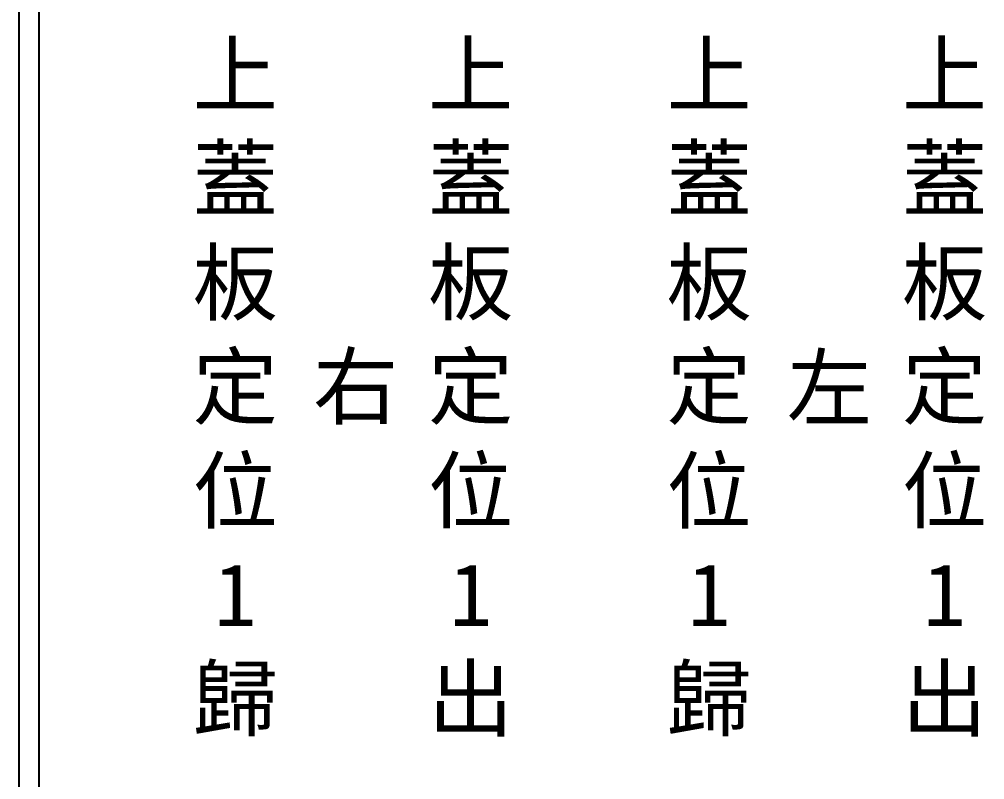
# Model space of a CAD drawing. Extents: x 275 to 562, y 265 to 469.
# Drawn here: x 274.9 to 335.2, y 312.5 to 360 of the extents above; entities that cross this region are included whole.
import ezdxf

# ---------------------------------------------------------------- set-up
doc = ezdxf.new("R2010")
doc.units = 0
doc.layers.add('圖框層', color=7, linetype='CONTINUOUS')
doc.layers.add('標尺寸層', color=3, linetype='CONTINUOUS')
doc.styles.add('CNS', font='romanc.shx', dxfattribs={"bigfont": 'chineset.shx'})

msp = doc.modelspace()

# ---------------------------------------------------------------- linework, layer by layer
at = {"layer": '圖框層', "color": 7}
for p, q in [((274.898, 264.945), (274.898, 468.914)), ((276.148, 266.195), (276.148, 467.665))]:
    msp.add_line(p, q, dxfattribs=at)

# ---------------------------------------------------------------- texts
at = {"layer": '標尺寸層', "color": 7, "char_height": 3.9, "width": 4.96081, "attachment_point": 5, "style": 'CNS'}
for s, insert in [('{\\fDFKai-SB|b0|i0|c136|p65;上蓋板\\P定位1歸}', (288.394, 336.816)), ('{\\fDFKai-SB|b0|i0|c136|p65;上蓋板\\P定位1\\P出}', (303.107, 336.816)), ('{\\fDFKai-SB|b0|i0|c136|p65;上蓋板\\P定位1歸}', (318.003, 336.816)), ('{\\fDFKai-SB|b0|i0|c136|p65;上蓋板\\P定位1\\P出}', (332.715, 336.816)), ('{\\fDFKai-SB|b0|i0|c136|p65;右}', (295.916, 336.816)), ('{\\fDFKai-SB|b0|i0|c136|p65;左}', (325.524, 336.816))]:
    msp.add_mtext(s, dxfattribs=dict(at, insert=insert))

doc.saveas('drawing.dxf')
